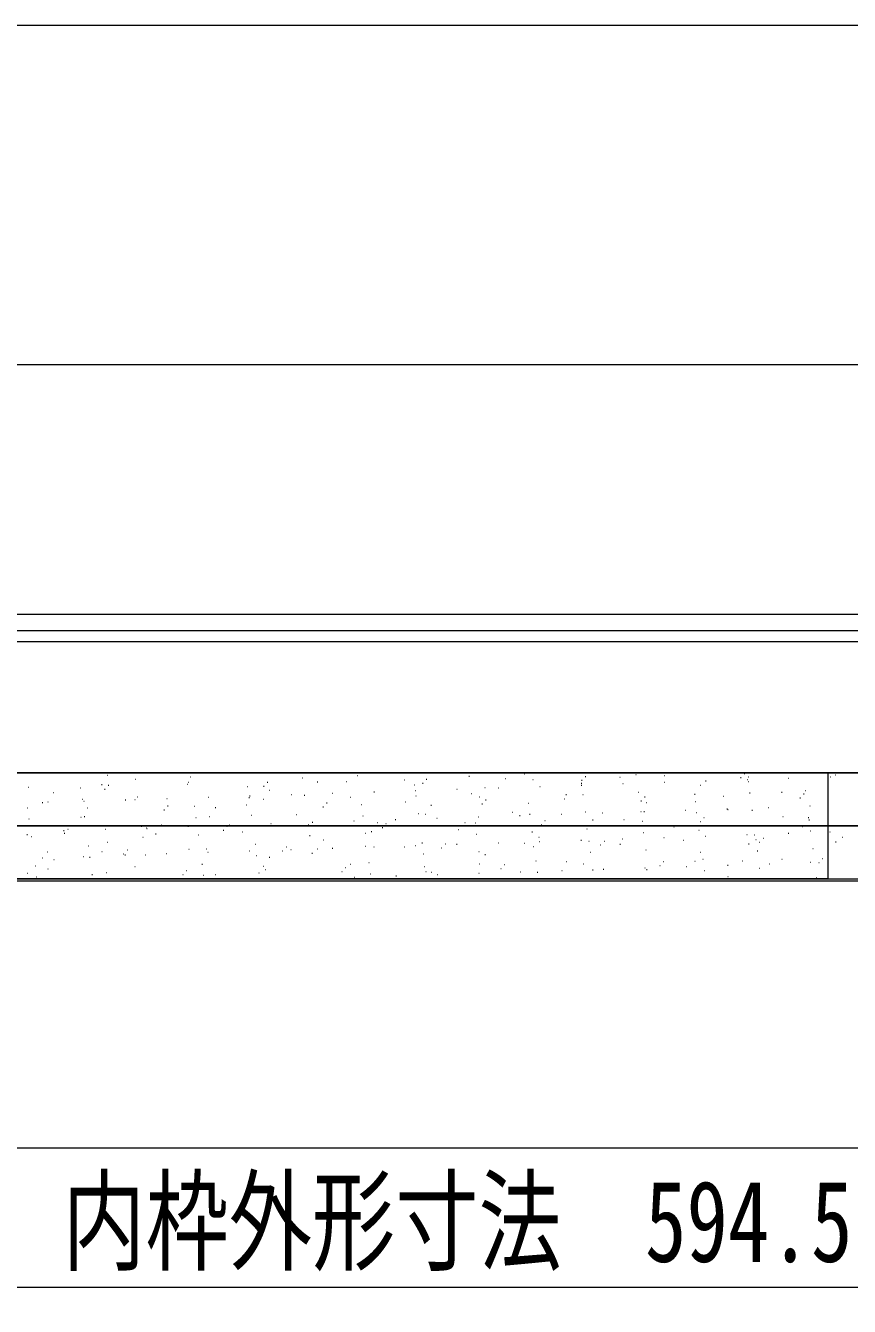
# Model space of a CAD drawing. Units: millimetres, scale not verified. Extents: x -1600 to 1600, y -1108 to 1108.
# Drawn here: x 480.5 to 675, y 805.3 to 1107.7 of the extents above; entities that cross this region are included whole.
import ezdxf
from ezdxf.enums import TextEntityAlignment as Align

# ---------------------------------------------------------------- set-up
doc = ezdxf.new("R2010")
doc.units = ezdxf.units.MM
doc.header["$LTSCALE"] = 10
for name, color, linetype, lineweight in [('0-1_zumenwaku', 6, 'Continuous', 9), ('0-5_0', 3, 'Continuous', 9), ('0-B_SUNPO', 1, 'Continuous', 9)]:
    doc.layers.add(name, color=color, linetype=linetype, lineweight=lineweight)
doc.styles.add('ＭＳ ゴシック', font='')
doc.styles.get('ＭＳ ゴシック').set_extended_font_data('MS Gothic')

msp = doc.modelspace()

# ---------------------------------------------------------------- linework, layer by layer
at = {"layer": '0-1_zumenwaku'}
msp.add_line((-1598.39, 1027.73), (1032.01, 1027.73), dxfattribs=at)
msp.add_lwpolyline([(-1599.99, -1108.27), (1600.01, -1108.27), (1600.01, 1107.73), (-1599.99, 1107.73)], close=True, dxfattribs=at)
at = {"layer": '0-5_0', "color": 2}
for p, q in [((-285.61, 968.81), (865.79, 968.81)), ((865.79, 964.81), (-285.61, 964.81)), ((752.43, 918.81), (324.59, 918.81)), ((325.25, 905.81), (772.43, 905.81)), ((325.34, 906.31), (772.43, 906.31))]:
    msp.add_line(p, q, dxfattribs=at)
at = {"layer": '0-5_0'}
for p, q in [((309.19, 962.31), (867.49, 962.31)), ((498.46, 928.6), (498.56, 928.6)), ((499.82, 930.74), (499.92, 930.74)), ((500.03, 928.41), (500.13, 928.41)), ((506.36, 929.79), (506.46, 929.79)), ((518.66, 928.61), (518.76, 928.61)), ((518.98, 929.09), (519.08, 929.09)), ((519.44, 930.34), (519.54, 930.34)), ((537.57, 929.1), (537.67, 929.1)), ((545.77, 930.16), (545.87, 930.16)), ((549.37, 929.19), (549.47, 929.19)), ((556.2, 929.3), (556.3, 929.3)), ((558.85, 930.72), (558.95, 930.72)), ((569.9, 929.68), (570, 929.68)), ((572.29, 928.5), (572.39, 928.5)), ((574.25, 928.86), (574.35, 928.86)), ((575.11, 929.8), (575.21, 929.8)), ((585.18, 930.54), (585.28, 930.54)), ((593.74, 930), (593.84, 930)), ((598.26, 931.09), (598.36, 931.09)), ((600.28, 929.78), (600.38, 929.78)), ((611.7, 928.88), (611.8, 928.88)), ((611.7, 928.44), (611.8, 928.44)), ((611.79, 929.56), (611.89, 929.56)), ((612.65, 930.49), (612.75, 930.49)), ((620.81, 930.27), (620.91, 930.27)), ((621.49, 928.76), (621.59, 928.76)), ((624.58, 930.92), (624.68, 930.92)), ((631.27, 929.08), (631.37, 929.08)), ((631.28, 930.69), (631.38, 930.69)), ((639.84, 928.41), (639.94, 928.41)), ((641.06, 929.4), (641.16, 929.4)), ((649.33, 930.25), (649.43, 930.25)), ((650.19, 931.19), (650.29, 931.19)), ((650.85, 929.72), (650.95, 929.72)), ((651.11, 929.25), (651.21, 929.25)), ((651.19, 930.37), (651.29, 930.37)), ((660.64, 930.04), (660.74, 930.04)), ((663.99, 931.29), (664.09, 931.29)), ((669.93, 931), (670.03, 931)), ((670.43, 930.36), (670.53, 930.36)), ((671.72, 930.86), (671.82, 930.86)), ((481.12, 927.91), (481.22, 927.91)), ((487.1, 926.64), (487.2, 926.64)), ((493.47, 927.75), (493.57, 927.75)), ((499.17, 927.47), (499.27, 927.47)), ((506.9, 925.66), (507, 925.66)), ((523.6, 925.56), (523.7, 925.56)), ((532.88, 928.12), (532.98, 928.12)), ((533.23, 925.48), (533.33, 925.48)), ((533.39, 925.88), (533.49, 925.88)), ((536.71, 928.17), (536.81, 928.17)), ((538.01, 927.23), (538.11, 927.23)), ((543.18, 926.2), (543.28, 926.2)), ((546.31, 926.03), (546.41, 926.03)), ((552.97, 926.52), (553.07, 926.52)), ((557.18, 925.58), (557.28, 925.58)), ((562.76, 926.84), (562.86, 926.84)), ((572.54, 927.16), (572.64, 927.16)), ((572.64, 925.86), (572.74, 925.86)), ((582.33, 927.48), (582.43, 927.48)), ((585.72, 926.41), (585.82, 926.41)), ((587.56, 925.68), (587.66, 925.68)), ((588.92, 927.82), (589.02, 927.82)), ((592.12, 927.8), (592.22, 927.8)), ((601.91, 928.12), (602.01, 928.12)), ((608.09, 926.17), (608.19, 926.17)), ((612.05, 926.23), (612.15, 926.23)), ((625.13, 926.79), (625.23, 926.79)), ((626.65, 925.63), (626.75, 925.63)), ((638.47, 926.27), (638.57, 926.27)), ((645.28, 925.83), (645.38, 925.83)), ((651.46, 926.61), (651.56, 926.61)), ((659, 926.76), (659.1, 926.76)), ((663.33, 925.39), (663.43, 925.39)), ((664.19, 926.33), (664.29, 926.33)), ((664.54, 927.16), (664.64, 927.16)), ((480.94, 923.06), (481.04, 923.06)), ((484.45, 924.28), (484.55, 924.28)), ((485.74, 924.49), (485.84, 924.49)), ((493.82, 925.1), (493.92, 925.1)), ((494.24, 924.6), (494.34, 924.6)), ((495.12, 923.05), (495.22, 923.05)), ((504.03, 924.92), (504.13, 924.92)), ((506.26, 924.99), (506.36, 924.99)), ((513.17, 922.62), (513.27, 922.62)), ((513.81, 925.24), (513.91, 925.24)), ((514.03, 923.55), (514.13, 923.55)), ((520.35, 923.44), (520.45, 923.44)), ((525.29, 923.12), (525.39, 923.12)), ((532.66, 923.75), (532.76, 923.75)), ((536.65, 925.08), (536.75, 925.08)), ((550.71, 923.31), (550.81, 923.31)), ((551.57, 924.25), (551.67, 924.25)), ((559.75, 923.82), (559.85, 923.82)), ((570.2, 924.44), (570.3, 924.44)), ((576.2, 923.72), (576.3, 923.72)), ((588.25, 924), (588.35, 924)), ((589.11, 924.94), (589.21, 924.94)), ((599.16, 924.19), (599.26, 924.19)), ((607.74, 925.14), (607.84, 925.14)), ((625.79, 924.7), (625.89, 924.7)), ((627.12, 924.31), (627.22, 924.31)), ((636.3, 922.53), (636.4, 922.53)), ((638.57, 924.57), (638.67, 924.57)), ((646.09, 922.85), (646.19, 922.85)), ((646.28, 922.66), (646.38, 922.66)), ((652, 922.48), (652.1, 922.48)), ((655.88, 923.17), (655.98, 923.17)), ((665.66, 923.49), (665.76, 923.49)), ((481.28, 920.42), (481.38, 920.42)), ((493.54, 920.88), (493.64, 920.88)), ((494.36, 920.97), (494.46, 920.97)), ((520.69, 920.8), (520.79, 920.8)), ((523.93, 920.98), (524.03, 920.98)), ((533.77, 921.35), (533.87, 921.35)), ((538.42, 919.33), (538.52, 919.33)), ((544.46, 921.48), (544.56, 921.48)), ((548.2, 919.65), (548.3, 919.65)), ((557.99, 919.97), (558.09, 919.97)), ((560.1, 921.17), (560.2, 921.17)), ((563.48, 919.61), (563.58, 919.61)), ((565.57, 919.39), (565.67, 919.39)), ((567.78, 920.29), (567.88, 920.29)), ((573.18, 921.73), (573.28, 921.73)), ((574.84, 921.57), (574.94, 921.57)), ((577.57, 920.61), (577.67, 920.61)), ((584.2, 919.58), (584.3, 919.58)), ((586.63, 919.51), (586.73, 919.51)), ((587.36, 920.93), (587.46, 920.93)), ((595.37, 922.07), (595.47, 922.07)), ((597.15, 921.25), (597.25, 921.25)), ((599.51, 921.55), (599.61, 921.55)), ((603.11, 920.08), (603.21, 920.08)), ((606.93, 921.57), (607.03, 921.57)), ((612.59, 922.1), (612.69, 922.1)), ((614.39, 920.2), (614.49, 920.2)), ((616.72, 921.89), (616.82, 921.89)), ((621.74, 920.28), (621.84, 920.28)), ((625.75, 922.16), (625.85, 922.16)), ((626.04, 919.89), (626.14, 919.89)), ((626.51, 922.21), (626.61, 922.21)), ((638.92, 921.93), (639.02, 921.93)), ((639.79, 919.84), (639.89, 919.84)), ((640.65, 920.77), (640.75, 920.77)), ((659.28, 920.97), (659.38, 920.97)), ((665.31, 920.79), (665.41, 920.79)), ((665.45, 920.26), (665.55, 920.26)), ((480.82, 916.78), (480.92, 916.78)), ((481.5, 918.81), (481.6, 918.81)), ((481.5, 918.81), (481.6, 918.81)), ((481.83, 916.29), (481.93, 916.29)), ((482.11, 918.81), (482.21, 918.81)), ((489.48, 917.73), (489.58, 917.73)), ((489.63, 917.06), (489.73, 917.06)), ((490.49, 918), (490.59, 918)), ((494.65, 918.81), (494.75, 918.81)), ((499.26, 918.05), (499.36, 918.05)), ((507.8, 918.81), (507.9, 918.81)), ((507.81, 918.76), (507.91, 918.76)), ((509.05, 918.37), (509.15, 918.37)), ((509.12, 918.2), (509.22, 918.2)), ((509.68, 918.81), (509.78, 918.81)), ((511.21, 916.88), (511.31, 916.88)), ((512.43, 918.81), (512.53, 918.81)), ((512.43, 918.81), (512.53, 918.81)), ((512.57, 919.02), (512.67, 919.02)), ((518.84, 918.69), (518.94, 918.69)), ((520.96, 918.81), (521.06, 918.81)), ((520.96, 918.81), (521.06, 918.81)), ((521.24, 916.67), (521.34, 916.67)), ((522.54, 918.81), (522.64, 918.81)), ((527.17, 917.76), (527.27, 917.76)), ((528.03, 918.69), (528.13, 918.69)), ((528.63, 919.01), (528.73, 919.01)), ((528.78, 918.81), (528.88, 918.81)), ((528.78, 918.81), (528.88, 918.81)), ((531.73, 917.37), (531.83, 917.37)), ((532.65, 918.81), (532.75, 918.81)), ((534.11, 918.81), (534.21, 918.81)), ((538.82, 918.81), (538.92, 918.81)), ((538.82, 918.81), (538.92, 918.81)), ((546.66, 918.89), (546.76, 918.89)), ((547.22, 919.13), (547.32, 919.13)), ((547.57, 916.49), (547.67, 916.49)), ((548.85, 918.81), (548.95, 918.81)), ((548.85, 918.81), (548.95, 918.81)), ((558.88, 918.81), (558.98, 918.81)), ((558.88, 918.81), (558.98, 918.81)), ((560.41, 918.81), (560.51, 918.81)), ((560.41, 918.81), (560.51, 918.81)), ((560.65, 917.04), (560.75, 917.04)), ((562.12, 917.47), (562.22, 917.47)), ((562.97, 918.81), (563.07, 918.81)), ((562.97, 918.81), (563.07, 918.81)), ((564.71, 918.45), (564.81, 918.45)), ((565.04, 918.81), (565.14, 918.81)), ((565.04, 918.81), (565.14, 918.81)), ((568.92, 918.81), (569.02, 918.81)), ((568.92, 918.81), (569.02, 918.81)), ((573.08, 918.81), (573.18, 918.81)), ((573.57, 918.81), (573.67, 918.81)), ((578.95, 918.81), (579.05, 918.81)), ((578.95, 918.81), (579.05, 918.81)), ((582.65, 917.96), (582.75, 917.96)), ((583.18, 918.81), (583.28, 918.81)), ((586.98, 916.87), (587.08, 916.87)), ((588.98, 918.81), (589.08, 918.81)), ((588.98, 918.81), (589.08, 918.81)), ((599.02, 918.81), (599.12, 918.81)), ((599.02, 918.81), (599.12, 918.81)), ((599.87, 918.81), (599.97, 918.81)), ((599.87, 918.81), (599.97, 918.81)), ((600.06, 917.42), (600.16, 917.42)), ((601.94, 918.81), (602.04, 918.81)), ((602.25, 919.14), (602.35, 919.14)), ((609.05, 918.81), (609.15, 918.81)), ((609.05, 918.81), (609.15, 918.81)), ((613.03, 918.81), (613.13, 918.81)), ((613.03, 918.06), (613.13, 918.06)), ((613.5, 918.81), (613.6, 918.81)), ((613.5, 918.81), (613.6, 918.81)), ((619.09, 918.81), (619.19, 918.81)), ((619.09, 918.81), (619.19, 918.81)), ((623.61, 918.81), (623.71, 918.81)), ((626.38, 917.24), (626.48, 917.24)), ((629.12, 918.81), (629.22, 918.81)), ((629.12, 918.81), (629.22, 918.81)), ((633.56, 918.55), (633.66, 918.55)), ((633.72, 918.81), (633.82, 918.81)), ((638.84, 918.81), (638.94, 918.81)), ((639.15, 918.81), (639.25, 918.81)), ((639.15, 918.81), (639.25, 918.81)), ((639.33, 918.81), (639.43, 918.81)), ((639.33, 918.81), (639.43, 918.81)), ((639.46, 917.8), (639.56, 917.8)), ((641, 916.4), (641.1, 916.4)), ((649.19, 918.81), (649.29, 918.81)), ((649.19, 918.81), (649.29, 918.81)), ((650.79, 916.72), (650.89, 916.72)), ((652.48, 918.81), (652.58, 918.81)), ((652.59, 916.69), (652.69, 916.69)), ((659.22, 918.81), (659.32, 918.81)), ((659.22, 918.81), (659.32, 918.81)), ((660.58, 917.04), (660.68, 917.04)), ((663.94, 918.65), (664.04, 918.65)), ((664.04, 918.81), (664.14, 918.81)), ((664.04, 918.81), (664.14, 918.81)), ((665.79, 917.62), (665.89, 917.62)), ((669.26, 918.81), (669.36, 918.81)), ((669.26, 918.81), (669.36, 918.81)), ((669.93, 917.92), (670.03, 917.92)), ((669.93, 917.92), (670.03, 917.92)), ((670.36, 917.36), (670.46, 917.36)), ((674.15, 918.81), (674.25, 918.81)), ((495.27, 914.07), (495.37, 914.07)), ((499.85, 914.92), (499.95, 914.92)), ((508.16, 916.11), (508.26, 916.11)), ((519.01, 913.27), (519.11, 913.27)), ((523.12, 913.34), (523.22, 913.34)), ((534.68, 914.45), (534.78, 914.45)), ((542.03, 913.83), (542.13, 913.83)), ((543.12, 913.2), (543.22, 913.2)), ((549.4, 913.37), (549.5, 913.37)), ((550.76, 915.51), (550.86, 915.51)), ((552.91, 913.52), (553.01, 913.52)), ((560.66, 914.03), (560.76, 914.03)), ((562.69, 913.84), (562.79, 913.84)), ((569.93, 913.86), (570.03, 913.86)), ((572.48, 914.16), (572.58, 914.16)), ((574.09, 914.83), (574.19, 914.83)), ((578.71, 913.59), (578.81, 913.59)), ((579.57, 914.53), (579.67, 914.53)), ((582.27, 914.48), (582.37, 914.48)), ((592.06, 914.8), (592.16, 914.8)), ((598.2, 914.72), (598.3, 914.72)), ((600.31, 913.96), (600.41, 913.96)), ((601.67, 916.1), (601.77, 916.1)), ((601.85, 915.12), (601.95, 915.12)), ((611.63, 915.44), (611.73, 915.44)), ((613.5, 915.2), (613.6, 915.2)), ((616.25, 914.29), (616.35, 914.29)), ((617.11, 915.22), (617.21, 915.22)), ((620.84, 914.45), (620.94, 914.45)), ((621.42, 915.76), (621.52, 915.76)), ((631.21, 916.08), (631.31, 916.08)), ((635.74, 915.42), (635.84, 915.42)), ((651.22, 914.55), (651.32, 914.55)), ((652.91, 915.58), (653.01, 915.58)), ((653.79, 914.98), (653.89, 914.98)), ((654.65, 915.92), (654.75, 915.92)), ((666.34, 913.49), (666.44, 913.49)), ((671.75, 915.04), (671.85, 915.04)), ((673.28, 916.11), (673.38, 916.11)), ((484.39, 911.28), (484.49, 911.28)), ((485.58, 912.64), (485.68, 912.64)), ((487.13, 910.82), (487.23, 910.82)), ((494.18, 911.6), (494.28, 911.6)), ((495.62, 911.43), (495.72, 911.43)), ((498.49, 912.78), (498.59, 912.78)), ((503.63, 912.2), (503.73, 912.2)), ((503.96, 911.92), (504.06, 911.92)), ((504.49, 913.14), (504.59, 913.14)), ((508.7, 911.98), (508.8, 911.98)), ((513.75, 912.24), (513.85, 912.24)), ((523.54, 912.56), (523.64, 912.56)), ((533.33, 912.88), (533.43, 912.88)), ((535.03, 911.8), (535.13, 911.8)), ((538.04, 911.41), (538.14, 911.41)), ((541.17, 912.9), (541.27, 912.9)), ((548.11, 912.36), (548.21, 912.36)), ((574.44, 912.18), (574.54, 912.18)), ((587.52, 912.74), (587.62, 912.74)), ((588.95, 912), (589.05, 912)), ((600.96, 910.52), (601.06, 910.52)), ((608.12, 910.35), (608.22, 910.35)), ((613.85, 912.56), (613.95, 912.56)), ((626.93, 913.11), (627.03, 913.11)), ((631.11, 910.36), (631.21, 910.36)), ((638.5, 910.45), (638.6, 910.45)), ((639.87, 912.59), (639.97, 912.59)), ((640.37, 910.9), (640.47, 910.9)), ((649.74, 910.56), (649.84, 910.56)), ((653.26, 912.94), (653.36, 912.94)), ((659.03, 910.94), (659.13, 910.94)), ((665.83, 910.19), (665.93, 910.19)), ((668.65, 911.06), (668.75, 911.06)), ((480.95, 907.59), (481.05, 907.59)), ((482.74, 909.39), (482.84, 909.39)), ((485.76, 908.67), (485.86, 908.67)), ((496.16, 907.3), (496.26, 907.3)), ((499.58, 907.78), (499.68, 907.78)), ((506.29, 909.17), (506.39, 909.17)), ((517.63, 907.34), (517.73, 907.34)), ((518.49, 908.28), (518.59, 908.28)), ((522.15, 909.77), (522.25, 909.77)), ((525.32, 907.3), (525.42, 907.3)), ((535.57, 907.67), (535.67, 907.67)), ((536.68, 909.26), (536.78, 909.26)), ((537.12, 908.48), (537.22, 908.48)), ((555.17, 908.04), (555.27, 908.04)), ((556.03, 908.97), (556.13, 908.97)), ((557.2, 909.76), (557.3, 909.76)), ((561.55, 910.14), (561.65, 910.14)), ((561.9, 907.5), (562, 907.5)), ((574.66, 909.17), (574.76, 909.17)), ((574.98, 908.05), (575.08, 908.05)), ((576.23, 907.9), (576.33, 907.9)), ((577.74, 907.31), (577.84, 907.31)), ((587.53, 907.63), (587.63, 907.63)), ((587.59, 909.86), (587.69, 909.86)), ((592.71, 908.73), (592.81, 908.73)), ((593.57, 909.67), (593.67, 909.67)), ((597.32, 907.95), (597.42, 907.95)), ((601.31, 907.88), (601.41, 907.88)), ((607.1, 908.27), (607.2, 908.27)), ((612.2, 909.87), (612.3, 909.87)), ((614.39, 908.43), (614.49, 908.43)), ((616.89, 908.59), (616.99, 908.59)), ((626.68, 908.91), (626.78, 908.91)), ((627.14, 908.49), (627.24, 908.49)), ((630.25, 909.43), (630.35, 909.43)), ((636.47, 909.23), (636.57, 909.23)), ((640.72, 908.25), (640.82, 908.25)), ((646.26, 909.55), (646.36, 909.55)), ((653.8, 908.81), (653.9, 908.81)), ((656.05, 909.87), (656.15, 909.87)), ((667.79, 910.12), (667.89, 910.12)), ((483.08, 906.74), (483.18, 906.74)), ((483.14, 906.31), (483.24, 906.31)), ((483.14, 906.31), (483.24, 906.31)), ((484.26, 906.31), (484.36, 906.31)), ((488.2, 906.31), (488.3, 906.31)), ((494.36, 906.31), (494.46, 906.31)), ((496.3, 906.31), (496.4, 906.31)), ((498.24, 906.31), (498.34, 906.31)), ((508.27, 906.31), (508.37, 906.31)), ((509.45, 906.31), (509.55, 906.31)), ((516.68, 906.31), (516.78, 906.31)), ((518.31, 906.31), (518.41, 906.31)), ((522.49, 907.12), (522.59, 907.12)), ((522.6, 906.31), (522.7, 906.31)), ((522.6, 906.31), (522.7, 906.31)), ((524.68, 906.31), (524.78, 906.31)), ((524.68, 906.31), (524.78, 906.31)), ((528.34, 906.31), (528.44, 906.31)), ((534.79, 906.31), (534.89, 906.31)), ((535.75, 906.31), (535.85, 906.31)), ((538.37, 906.31), (538.47, 906.31)), ((544.9, 906.31), (545, 906.31)), ((548.37, 906.35), (548.47, 906.35)), ((548.91, 906.31), (549.01, 906.31)), ((553.58, 906.31), (553.68, 906.31)), ((558.16, 906.67), (558.26, 906.67)), ((562.06, 906.31), (562.16, 906.31)), ((562.06, 906.31), (562.16, 906.31)), ((567.95, 906.99), (568.05, 906.99)), ((575.21, 906.31), (575.31, 906.31)), ((575.22, 906.31), (575.32, 906.31)), ((575.22, 906.31), (575.32, 906.31)), ((585.33, 906.31), (585.43, 906.31)), ((588.37, 906.31), (588.47, 906.31)), ((590.49, 906.31), (590.59, 906.31)), ((595.43, 906.31), (595.53, 906.31)), ((601.52, 906.31), (601.62, 906.31)), ((601.52, 906.31), (601.62, 906.31)), ((614.67, 906.31), (614.77, 906.31)), ((625.76, 906.31), (625.86, 906.31)), ((625.78, 906.34), (625.88, 906.34)), ((627.39, 906.31), (627.49, 906.31)), ((627.82, 906.31), (627.92, 906.31)), ((635.86, 906.31), (635.96, 906.31)), ((640.98, 906.31), (641.08, 906.31)), ((640.98, 906.31), (641.08, 906.31)), ((646.31, 906.84), (646.41, 906.84)), ((654.13, 906.31), (654.23, 906.31)), ((664.29, 906.31), (664.39, 906.31)), ((667.25, 906.59), (667.35, 906.59))]:
    msp.add_line(p, q, dxfattribs=at)
at = {"layer": '0-5_0', "color": 7}
msp.add_line((882.59, 918.81), (424.24, 918.81), dxfattribs=at)
at = {"layer": '0-5_0', "color": 2}
msp.add_lwpolyline([(324.59, 931.31), (866.49, 931.31), (324.59, 931.31)], dxfattribs=at)
at = {"layer": '0-5_0'}
for points in [[(467.78, 931.31), (669.93, 931.31), (669.93, 918.81), (324.59, 918.81)], [(809.89, 931.31), (669.93, 931.31), (669.93, 918.81), (866.49, 918.81)]]:
    msp.add_lwpolyline(points, dxfattribs=at)
for points in [[(321.09, 918.81), (669.93, 918.81), (669.93, 906.31), (321.09, 906.31)], [(882.59, 906.31), (882.59, 918.81), (669.93, 918.81), (669.93, 906.31)]]:
    msp.add_lwpolyline(points, close=True, dxfattribs=at)
at = {"layer": '0-B_SUNPO'}
for p, q in [((-232.9, 842.8), (813.08, 842.8)), ((877.59, 809.8), (299.09, 809.8))]:
    msp.add_line(p, q, dxfattribs=at)

# ---------------------------------------------------------------- texts
at = {"layer": '0-B_SUNPO', "color": 2, "style": 'ＭＳ ゴシック', "width": 0.75}
msp.add_text('内枠外形寸法\u3000594.5', height=19.21, dxfattribs=at).set_placement((489.17, 810.1), align=Align.BOTTOM_LEFT)

doc.saveas('drawing.dxf')
